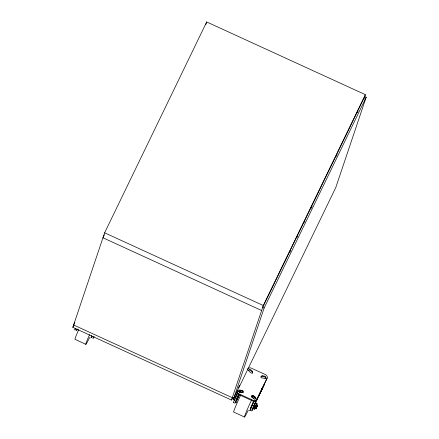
<?xml version="1.0" encoding="UTF-8"?>
<svg xmlns="http://www.w3.org/2000/svg" width="439" height="439" viewBox="0 0 439 439"><rect width="100%" height="100%" fill="white"/><g stroke="black" fill="none" stroke-linecap="round" stroke-linejoin="round"><path stroke-width="0.66" d="M233.811 397.542L234.404 397.015L234.442 396.137M235.644 397.547L236.681 394.579L235.545 393.959L237.219 394.529M254.735 408.72L254.406 409.17L252.88 408.473L255.344 403.029L256.777 403.392L256.81 404.204L256.777 403.392M255.344 403.029L256.48 403.655L255.443 406.618M233.318 399.611L233.285 398.799L233.318 399.611L234.613 400.099L235.304 397.432L235.973 396.84M236.27 400.088L238.284 395.791M236.599 399.748L238.141 396.329M235.93 402.744L236.22 401.69M236.703 400.939L237.12 399.808M253.33 402.283L251.015 407.321M253.177 407.836L253.731 406.426M253.352 407.776L253.874 406.437M254.406 409.17L255.503 406.569M256.667 404.412L256.458 404.593M262.105 388.246L261.326 390.699L260.239 392.307M232.67 397.597L231.479 400.066L72.814 327.34L104.63 232.802L206.698 21.95L365.358 94.67L363.854 99.143M205.858 24.441L206.698 21.95M231.479 400.066L263.296 305.522L365.358 94.67M74.806 322.506L73.615 324.975L233.729 398.365L264.119 308.057L366.186 97.211L364.727 96.542L262.665 307.393L264.119 308.057M366.186 97.211L335.791 187.513L233.729 398.365M77.56 328.965L77.264 330.018L77.445 329.771M91.74 335.462L91.444 336.515L91.625 336.269M254.686 408.204L256.442 404.39M257.534 405.17C257.923 403.688 255.174 409.642 255.942 408.632M237.279 393.273L234.234 400.423A6.003 0.285 -65.4 0 0 233.669 402.453M238.64 393.893L235.6 401.048A6.003 0.285 -65.4 0 0 235.902 401.471M239.42 392.071L240.193 390.244M239.842 392.735L240.901 390.249M254.186 401.021L251.141 408.171A6.003 0.285 -65.4 0 0 250.943 409.554M254.96 399.194L255.482 397.975M256.842 398.601L252.507 408.797A6.003 0.285 -65.4 0 0 252.804 409.219M255.696 402.975L259.921 393.015M237.049 398.996L237.208 398.617M236.577 400.818L239.507 394.546M255.257 407.123L254.724 408.566L254.96 408.182M257.144 406.102L257.764 404.901L255.942 408.928L257.364 405.603M237.389 399.172L238.646 396.488M253.605 406.613L254.241 405.213M254.104 405.91L254.351 405.373M256.634 407.227L256.897 406.657M237.592 397.772L237.784 397.366M254.241 405.296L255.169 403.512M255.767 405.998L257.013 403.606M104.389 234.821L102.956 237.784L261.617 310.505M72.814 327.34L74.01 324.876M289.718 252.458L290.525 250.784M296.83 237.757L297.428 236.522M304.293 222.343L304.891 221.113M310.856 208.783L312.052 206.314M336.258 156.311L337.064 154.643M357.412 112.603L358.01 111.369M238.525 387.642L239.705 385.206M254.598 404.857L254.823 404.407M256.14 408.254L256.376 407.771M235.364 394.282L235.112 394.754L235.781 394.167M233.658 398.475L233.082 399.397M236.643 395.457L236.89 394.979M237.965 397.004L238.114 396.719M253.687 401.048L250.104 409.241L251.004 407.666M238.898 396.005L239.079 395.682M236.105 402.492L236.412 401.954M255.01 404.045L255.235 403.682M91.054 337.569L90.643 337.964M249.72 410.289L249.303 410.69M234.223 400.022L234.81 399.495M254.016 409.093L254.609 408.572M254.911 403.831L255.58 403.238M255.136 407.315L255.097 406.503L255.767 405.91M256.48 403.655L256.87 403.732M233.23 399.27L233.619 399.347M104.63 232.802L263.296 305.522M234.404 397.015L235.304 397.432M254.197 406.091L255.097 406.503M85.901 344.33L75.053 339.352A14.416 0.68 -65.4 0 1 78.718 329.623M244.567 417.05L233.713 412.078A14.416 0.68 -65.4 0 1 240.742 395.007M253.083 407.869L253.116 408.682M89.633 337.476A14.416 0.68 -65.4 0 1 85.775 344.28A14.416 0.68 -65.4 0 1 89.567 334.595M94.144 336.499A6.003 0.285 -65.4 0 1 93.414 337.13M91.91 337.481A6.003 0.285 -65.4 0 1 92.053 336.504M75.376 329.08A6.003 0.285 -65.4 0 1 75.146 328.756M76.743 329.705A6.003 0.285 -65.4 0 1 76.512 329.382M254.258 397.097A14.416 0.68 -65.4 0 1 253.747 398.305M248.293 410.196A14.416 0.68 -65.4 0 1 244.671 416.051A14.416 0.68 -65.4 0 1 251.596 399.984M252.655 397.778A14.416 0.68 -65.4 0 1 253.512 396.044M241.801 392.806A14.416 0.68 -65.4 0 1 242.657 391.072M265.03 378.846A1.202 1.097 18.6 0 0 264.432 376.827L261.847 376.497A1.202 1.097 18.6 0 0 260.887 377.101M267.011 377.644A3.002 2.738 18.6 0 1 266.775 379.044L256.738 399.781A3.002 2.738 18.6 0 1 252.815 400.999L238.64 394.502A3.002 2.738 18.6 0 1 236.873 392.186M255.471 398.596A1.202 1.097 18.6 0 0 255.246 398.052L253.336 396.324A1.202 1.097 18.6 0 0 251.355 397.163M242.997 392.729A1.202 1.097 18.6 0 0 242.015 391.133L239.431 390.803A1.202 1.097 18.6 0 0 238.47 391.407M248.507 370.67A1.202 1.097 18.6 0 1 250.395 370.395L252.304 372.118A1.202 1.097 18.6 0 1 252.436 373.227M247.382 369.347A3.002 2.738 18.6 0 1 251.3 368.129L265.48 374.626A3.002 2.738 18.6 0 1 267.011 378.347L256.974 399.084A3.002 2.738 18.6 0 1 253.051 400.302L238.876 393.799A3.002 2.738 18.6 0 1 237.34 390.084M262.143 388.125A10.81 9.861 18.6 0 1 260.338 392.23M252.732 396.027A10.81 9.861 18.6 0 1 251.613 396.027M254.186 396.401A10.81 9.861 18.6 0 1 251.415 396.615M242.718 392.109A10.81 9.861 18.6 0 1 241.966 390.973M258.406 396.768L264.135 384.91L258.406 396.768M262.324 375.806L262.083 375.795A1.202 1.097 18.6 0 0 262.105 377.995L264.69 378.325A1.202 1.097 18.6 0 0 264.668 376.124L262.324 375.806M239.903 390.112L239.667 390.101A1.202 1.097 18.6 0 0 239.689 392.301L242.273 392.631A1.202 1.097 18.6 0 0 242.246 390.436L239.903 390.112M252.376 371.246L250.631 369.693A1.202 1.097 18.6 0 0 248.875 371.076L250.779 372.804A1.202 1.097 18.6 0 0 252.54 371.421L252.376 371.246M255.317 397.18L253.572 395.621A1.202 1.097 18.6 0 0 251.816 397.01L253.72 398.738A1.202 1.097 18.6 0 0 255.482 397.35L255.317 397.18"/></g></svg>
